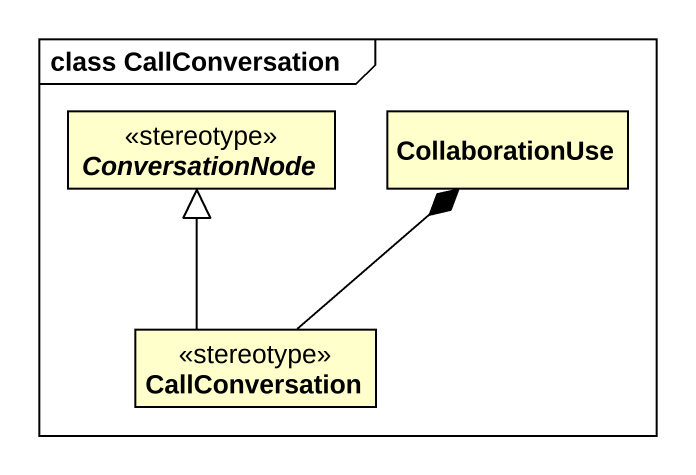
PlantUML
@startuml
mainframe class CallConversation
hide circle
hide empty members
abstract class ConversationNode <<stereotype>>
class CollaborationUse
class CallConversation <<stereotype>>
CallConversation -up-|> ConversationNode
CallConversation -up-* CollaborationUse
@enduml
